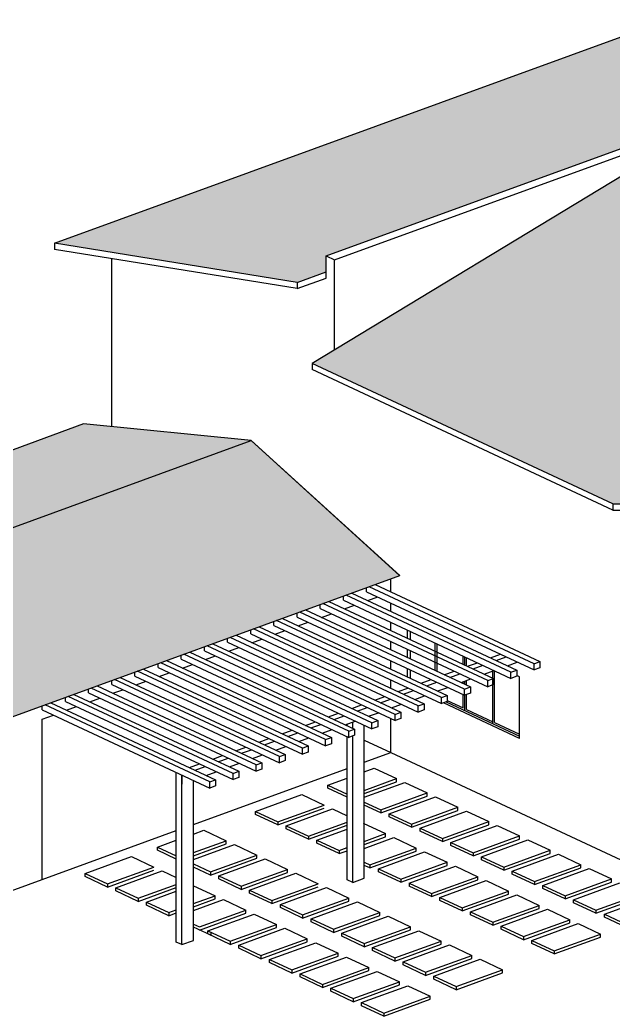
# Model space of a CAD drawing. Header units: millimetres. Extents: x 166 to 289, y 88 to 139.
# Drawn here: x 265.08 to 274.7, y 113.03 to 129.18 of the extents above; entities that cross this region are included whole.
import ezdxf

# ---------------------------------------------------------------- set-up
doc = ezdxf.new("R2010")
doc.units = ezdxf.units.MM
doc.header["$LTSCALE"] = 0.6
for name, color, linetype in [('1', 1, 'Continuous'), ('Cobertura', 32, 'Continuous'), ('TEXTO', 2, 'Continuous')]:
    doc.layers.add(name, color=color, linetype=linetype)

msp = doc.modelspace()

# ---------------------------------------------------------------- hatches: boundary and pattern name
at = {"layer": 'Cobertura', "lineweight": -3}
h = msp.add_hatch(dxfattribs=at)
h.set_pattern_fill('TELHA5', color=256, scale=0.2, angle=260, style=0)
h.set_pattern_definition([(260, (-66.3154, 66.30495), (0.12750228, -0.42865274), [0.025, -0.225, 0.025, -0.125]), (260, (-66.2343, 66.1891), (0.12750228, -0.42865274), [0.075, -0.325]), (260, (-66.20967, 66.18476), (0.12750228, -0.42865274), [0.075, -0.125, 0.075, -0.125]), (260, (-66.21978, 65.98346), (0.12750228, -0.42865274), [0.075, -0.325]), (350, (-66.3154, 66.30495), (0.2664208, 0.35919347), [0.025, -0.175]), (350, (-66.31975, 66.28033), (0.2664208, 0.35919347), [0.025, -0.175]), (350, (-66.35882, 66.05875), (0.2664208, 0.35919347), [0.025, -0.175]), (350, (-66.36316, 66.03413), (0.2664208, 0.35919347), [0.025, -0.175]), (305, (-66.24589, 66.2673), (0.19696155, -0.034729636), [0.03535534, -0.53033008]), (35, (-66.28496, 66.04572), (0.19696155, -0.034729636), [0.03535534, -0.53033009]), (286.56505, (-66.25023, 66.24269), (0.19696155, -0.03472964), [0.0559017, -0.3913119]), (286.56505, (-66.22561, 66.23834), (0.19696155, -0.03472964), [0.0559017, -0.3913119]), (286.56505, (-66.18797, 66.30786), (0.19696155, -0.03472964), [0.05082, -0.3963936]), (286.56505, (-66.16335, 66.30352), (0.19696155, -0.03472964), [0.0559017, -0.3913119]), (323.43495, (-66.29079, 66.30061), (0.19696155, -0.034729636), [0.0559017, -0.8385255]), (323.43495, (-66.29513, 66.27599), (0.19696155, -0.034729636), [0.0559017, -0.8385255]), (16.56505, (-66.3342, 66.05441), (0.19696155, -0.034729636), [0.0559017, -0.8385255]), (16.56505, (-66.33854, 66.02979), (0.19696155, -0.034729636), [0.0559017, -0.8385255]), (53.43495, (-66.28062, 66.07034), (0.19696155, -0.03472964), [0.0559017, -0.3913119]), (53.43495, (-66.256, 66.066), (0.19696155, -0.03472964), [0.0559017, -0.3913119]), (53.43495, (-66.2444, 65.9878), (0.19696155, -0.03472964), [0.05082, -0.3963936]), (53.43495, (-66.21978, 65.98346), (0.19696155, -0.03472964), [0.0559017, -0.3913119]), (340.537678, (-66.29079, 66.300608), (0.1969615506, -0.0347296355), [0.2281036, -2.20500141]), (359.462322, (-66.338542, 66.029786), (0.1969615506, -0.0347296355), [0.2281036, -2.20500141])])
h.paths.add_polyline_path([(276.091, 127.559), (276.091, 128.209), (277.79, 128.827), (275.584, 129.184), (265.637, 125.563), (269.574, 124.927), (270.044, 125.098), (270.044, 125.358)])
h = msp.add_hatch(dxfattribs=at)
h.set_pattern_fill('TELHA5', color=256, scale=0.2, angle=303, style=0)
h.set_pattern_definition([(303, (-66.28315, 66.33021), (0.38558973, -0.22654042), [0.025, -0.225, 0.025, -0.125]), (303, (-66.14482, 66.30081), (0.38558973, -0.22654042), [0.075, -0.325]), (303, (-66.12385, 66.31443), (0.38558973, -0.22654042), [0.075, -0.125, 0.075, -0.125]), (303, (-65.99396, 66.1603), (0.38558973, -0.22654042), [0.075, -0.325]), (33, (-66.28315, 66.3302), (-0.0501215, 0.44439603), [0.025, -0.175]), (33, (-66.26953, 66.30925), (-0.0501215, 0.44439603), [0.025, -0.175]), (33, (-66.147, 66.12055), (-0.0501215, 0.44439603), [0.025, -0.175]), (33, (-66.13337, 66.09958), (-0.0501215, 0.44439603), [0.025, -0.175]), (348, (-66.20663, 66.3501), (0.167734114, 0.108927807), [0.03535534, -0.53033009]), (78, (-66.08409, 66.1614), (0.167734114, 0.108927807), [0.03535534, -0.53033009]), (329.56505, (-66.19302, 66.32913), (0.16773411, 0.10892781), [0.0559017, -0.3913119]), (329.56505, (-66.17205, 66.34274), (0.16773411, 0.10892781), [0.0559017, -0.3913119]), (329.56505, (-66.19193, 66.41926), (0.16773411, 0.10892781), [0.05082, -0.3963936]), (329.56505, (-66.17096, 66.43288), (0.16773411, 0.10892781), [0.0559017, -0.3913119]), (6.43495, (-66.26218, 66.34383), (0.167734114, 0.108927807), [0.0559017, -0.8385255]), (6.43495, (-66.24857, 66.32286), (0.167734114, 0.108927807), [0.0559017, -0.8385255]), (59.56505, (-66.12602, 66.13416), (0.167734114, 0.108927807), [0.0559017, -0.8385255]), (59.56505, (-66.11241, 66.113195), (0.167734114, 0.108927807), [0.0559017, -0.8385255]), (96.43495, (-66.0977, 66.18236), (0.16773411, 0.10892781), [0.0559017, -0.3913119]), (96.43495, (-66.07674, 66.19598), (0.16773411, 0.10892781), [0.0559017, -0.3913119]), (96.43495, (-66.01492, 66.1467), (0.16773411, 0.10892781), [0.05082, -0.3963936]), (96.43495, (-65.99396, 66.1603), (0.16773411, 0.10892781), [0.0559017, -0.3913119]), (23.537678, (-66.262182, 66.34383), (0.1677341136, 0.108927807), [0.2281036, -2.20500141]), (42.462322, (-66.112406, 66.113195), (0.1677341136, 0.108927807), [0.2281036, -2.20500141])])
h.paths.add_polyline_path([(278.467, 125.978), (278.467, 126.178), (278.796, 126.297), (276.227, 127.495), (269.816, 123.614), (274.7, 121.337), (278.535, 121.337), (282.533, 124.082)])
h = msp.add_hatch(dxfattribs=at)
h.set_pattern_fill('TELHA5', color=256, scale=0.2, angle=85, style=0)
h.set_pattern_definition([(85, (-66.3519, 66.41052), (-0.16437664, 0.41590903), [0.025, -0.225, 0.025, -0.125]), (85, (-66.4428, 66.51885), (-0.16437664, 0.41590903), [0.075, -0.325]), (85, (-66.4677, 66.52103), (-0.16437664, 0.41590903), [0.075, -0.125, 0.075, -0.125]), (85, (-66.47518, 66.72245), (-0.16437664, 0.41590903), [0.075, -0.325]), (175, (-66.3519, 66.4105), (-0.23410124, -0.38104673), [0.025, -0.175]), (175, (-66.3497, 66.43542), (-0.23410124, -0.38104673), [0.025, -0.175]), (175, (-66.3301, 66.65957), (-0.23410124, -0.38104673), [0.025, -0.175]), (175, (-66.32793, 66.68447), (-0.23410124, -0.38104673), [0.025, -0.175]), (130, (-66.42443, 66.44196), (-0.19923894, 0.01743115), [0.03535534, -0.53033009]), (220, (-66.40482, 66.6661), (-0.19923894, 0.01743115), [0.03535534, -0.53033008]), (111.56505, (-66.42225, 66.46687), (-0.19923894, 0.01743115), [0.0559017, -0.3913119]), (111.56505, (-66.44716, 66.46904), (-0.19923894, 0.01743115), [0.0559017, -0.3913119]), (111.56505, (-66.4786, 66.39651), (-0.19923894, 0.01743115), [0.05082, -0.3963936]), (111.56505, (-66.5035, 66.39869), (-0.19923894, 0.01743115), [0.0559017, -0.3913119]), (148.43495, (-66.3768, 66.4127), (-0.19923894, 0.017431149), [0.0559017, -0.8385255]), (148.43495, (-66.37462, 66.4376), (-0.19923894, 0.017431149), [0.0559017, -0.8385255]), (201.56505, (-66.35501, 66.66175), (-0.19923894, 0.017431149), [0.0559017, -0.8385255]), (201.56505, (-66.35283, 66.68665), (-0.19923894, 0.017431149), [0.0559017, -0.8385255]), (238.43495, (-66.407, 66.6412), (-0.19923894, 0.01743115), [0.0559017, -0.3913119]), (238.43495, (-66.4319, 66.64338), (-0.19923894, 0.01743115), [0.0559017, -0.3913119]), (238.43495, (-66.45027, 66.72027), (-0.19923894, 0.01743115), [0.05082, -0.3963936]), (238.43495, (-66.47518, 66.72245), (-0.19923894, 0.01743115), [0.0559017, -0.3913119]), (165.537678, (-66.3768, 66.4127), (-0.1992389396, 0.0174311485), [0.2281036, -2.20500141]), (184.462322, (-66.35283, 66.686652), (-0.1992389396, 0.0174311485), [0.2281036, -2.20500141])])
h.paths.add_polyline_path([(268.829, 122.365), (266.109, 122.633), (261.627, 121.001), (261.501, 119.872), (261.638, 119.747)])
h = msp.add_hatch(dxfattribs=at)
h.set_pattern_fill('TELHA5', color=256, scale=0.2, angle=47, style=0)
h.set_pattern_definition([(47, (-66.31553, 66.41215), (0.1265286, 0.42894115), [0.025, -0.225, 0.025, -0.125]), (47, (-66.32047, 66.55348), (0.1265286, 0.42894115), [0.075, -0.325]), (47, (-66.33875, 66.57053), (0.1265286, 0.42894115), [0.075, -0.125, 0.075, -0.125]), (47, (-66.22063, 66.73385), (0.1265286, 0.42894115), [0.075, -0.325]), (137, (-66.31553, 66.41215), (-0.4190701, -0.1561418), [0.025, -0.175]), (137, (-66.2985, 66.43043), (-0.4190701, -0.1561418), [0.025, -0.175]), (137, (-66.14503, 66.595), (-0.4190701, -0.1561418), [0.025, -0.175]), (137, (-66.128, 66.61327), (-0.4190701, -0.1561418), [0.025, -0.175]), (92, (-66.35333, 66.48158), (-0.14627074, 0.13639967), [0.03535534, -0.53033009]), (182, (-66.19988, 66.64614), (-0.14627074, 0.13639967), [0.03535534, -0.53033009]), (73.56505, (-66.33628, 66.49987), (-0.14627074, 0.13639967), [0.0559017, -0.3913119]), (73.56505, (-66.35457, 66.51692), (-0.14627074, 0.13639967), [0.0559017, -0.3913119]), (73.56505, (-66.424, 66.47911), (-0.14627074, 0.13639967), [0.05082, -0.3963936]), (73.56505, (-66.44228, 66.49616), (-0.14627074, 0.13639967), [0.0559017, -0.3913119]), (110.43495, (-66.333815, 66.4292), (-0.14627074, 0.136399672), [0.0559017, -0.8385255]), (110.43495, (-66.316765, 66.44748), (-0.14627074, 0.136399672), [0.0559017, -0.8385255]), (163.56505, (-66.163315, 66.61204), (-0.14627074, 0.136399672), [0.0559017, -0.8385255]), (163.56505, (-66.146265, 66.63032), (-0.14627074, 0.136399672), [0.0559017, -0.8385255]), (200.43495, (-66.21693, 66.62785), (-0.14627074, 0.13639967), [0.0559017, -0.3913119]), (200.43495, (-66.23522, 66.6449), (-0.14627074, 0.13639967), [0.0559017, -0.3913119]), (200.43495, (-66.20235, 66.7168), (-0.14627074, 0.13639967), [0.05082, -0.3963936]), (200.43495, (-66.22063, 66.73385), (-0.14627074, 0.13639967), [0.0559017, -0.3913119]), (127.537678, (-66.333815, 66.4292), (-0.1462707403, 0.136399672), [0.2281036, -2.20500141]), (146.462322, (-66.146265, 66.63032), (-0.1462707403, 0.136399672), [0.2281036, -2.20500141])])
h.paths.add_polyline_path([(271.239, 120.174), (268.829, 122.365), (261.638, 119.747), (263.748, 117.833), (263.748, 117.633), (263.894, 117.5)])

# ---------------------------------------------------------------- linework, layer by layer
at = {"layer": '1', "lineweight": -3}
for p, q in [((265.637, 125.563), (275.584, 129.184)), ((276.227, 127.495), (269.816, 123.614)), ((270.044, 125.358), (276.091, 127.559)), ((270.18, 125.294), (276.227, 127.495)), ((269.574, 124.927), (265.637, 125.563)), ((265.637, 125.563), (265.637, 125.463)), ((269.574, 124.827), (265.637, 125.463)), ((270.044, 125.358), (270.18, 125.294)), ((270.044, 124.998), (270.044, 125.358)), ((266.56, 125.314), (266.56, 122.588)), ((270.18, 123.835), (270.18, 125.294)), ((269.574, 124.927), (270.044, 125.098)), ((269.574, 124.827), (270.044, 124.998)), ((269.574, 124.927), (269.574, 124.827)), ((274.7, 121.337), (269.816, 123.614)), ((274.7, 121.337), (269.816, 123.614)), ((269.816, 123.614), (269.816, 123.514)), ((274.7, 121.237), (269.816, 123.514)), ((274.7, 121.237), (269.816, 123.514)), ((266.109, 122.633), (261.627, 121.001)), ((268.829, 122.365), (266.109, 122.633)), ((261.638, 119.747), (268.829, 122.365)), ((268.829, 122.365), (271.242, 120.171)), ((274.7, 121.337), (278.535, 121.337)), ((274.7, 121.337), (274.7, 121.237)), ((274.7, 121.237), (278.535, 121.237)), ((263.894, 117.5), (271.242, 120.175)), ((271.096, 120.304), (271.096, 120.307)), ((270.839, 120.028), (273.514, 118.78)), ((271.096, 119.907), (271.096, 120.121)), ((270.326, 119.777), (270.326, 119.841)), ((273.044, 118.609), (270.369, 119.857)), ((270.463, 119.891), (273.138, 118.643)), ((270.701, 119.914), (270.701, 119.978)), ((270.701, 119.914), (273.42, 118.646)), ((273.42, 118.746), (270.745, 119.994)), ((271.096, 119.907), (271.097, 119.908)), ((269.95, 119.64), (269.95, 119.704)), ((272.669, 118.472), (269.993, 119.72)), ((270.087, 119.754), (272.763, 118.507)), ((270.326, 119.777), (273.044, 118.509)), ((270.345, 119.634), (270.506, 119.693)), ((270.721, 119.771), (270.882, 119.83)), ((271.096, 119.596), (271.096, 119.73)), ((269.574, 119.503), (269.574, 119.567)), ((272.293, 118.336), (269.617, 119.583)), ((269.711, 119.617), (272.387, 118.37)), ((269.95, 119.64), (272.669, 118.372)), ((269.969, 119.497), (270.13, 119.556)), ((269.198, 119.367), (269.198, 119.431)), ((269.198, 119.367), (271.917, 118.099)), ((271.917, 118.199), (269.241, 119.446)), ((269.335, 119.481), (272.011, 118.233)), ((269.574, 119.503), (272.293, 118.236)), ((269.593, 119.36), (269.754, 119.419)), ((271.096, 119.284), (271.096, 119.418)), ((268.584, 119.207), (271.259, 117.959)), ((268.822, 119.23), (268.822, 119.294)), ((268.822, 119.23), (271.541, 117.962)), ((271.541, 118.062), (268.865, 119.31)), ((268.959, 119.344), (271.635, 118.096)), ((269.217, 119.224), (269.379, 119.282)), ((271.368, 119.157), (271.368, 119.291)), ((271.415, 119.135), (271.415, 119.269)), ((270.789, 117.788), (268.114, 119.036)), ((268.208, 119.07), (270.883, 117.823)), ((268.446, 119.093), (268.446, 119.157)), ((268.446, 119.093), (271.165, 117.825)), ((271.165, 117.925), (268.49, 119.173)), ((268.841, 119.087), (269.003, 119.146)), ((271.096, 118.972), (271.096, 119.106)), ((271.817, 118.635), (271.817, 119.081)), ((271.845, 118.623), (271.845, 119.069)), ((267.694, 118.819), (267.694, 118.883)), ((270.413, 117.652), (267.738, 118.899)), ((267.832, 118.933), (270.507, 117.686)), ((268.07, 118.956), (268.07, 119.02)), ((268.07, 118.956), (270.789, 117.688)), ((268.09, 118.813), (268.251, 118.872)), ((268.465, 118.95), (268.627, 119.009)), ((271.368, 118.845), (271.368, 118.979)), ((271.415, 118.823), (271.415, 118.957)), ((272.271, 118.736), (272.271, 118.87)), ((272.715, 118.841), (272.877, 118.9)), ((267.319, 118.683), (267.319, 118.747)), ((270.037, 117.515), (267.362, 118.762)), ((267.456, 118.797), (270.131, 117.549)), ((267.694, 118.819), (270.413, 117.552)), ((267.714, 118.676), (267.875, 118.735)), ((271.096, 118.659), (271.096, 118.794)), ((272.298, 118.723), (272.298, 118.857)), ((272.325, 118.711), (272.325, 118.845)), ((272.339, 118.704), (272.501, 118.763)), ((272.43, 118.662), (272.591, 118.72)), ((272.806, 118.799), (272.967, 118.857)), ((272.986, 118.714), (273.148, 118.773)), ((273.42, 118.746), (273.514, 118.78)), ((273.42, 118.646), (273.42, 118.746)), ((273.514, 118.78), (273.514, 118.68)), ((266.943, 118.546), (266.943, 118.61)), ((266.943, 118.546), (269.662, 117.278)), ((269.662, 117.378), (266.986, 118.626)), ((267.08, 118.66), (269.756, 117.412)), ((267.319, 118.683), (270.037, 117.415)), ((267.338, 118.54), (267.499, 118.598)), ((271.368, 118.533), (271.368, 118.667)), ((271.415, 118.511), (271.415, 118.645)), ((271.963, 118.567), (272.125, 118.626)), ((272.054, 118.525), (272.215, 118.584)), ((272.611, 118.577), (272.772, 118.636)), ((272.751, 117.775), (272.751, 118.646)), ((272.778, 117.792), (272.778, 118.633)), ((273.044, 118.609), (273.138, 118.643)), ((273.044, 118.509), (273.044, 118.609)), ((273.138, 118.543), (273.044, 118.509)), ((273.138, 118.643), (273.138, 118.543)), ((273.181, 118.535), (273.138, 118.555)), ((273.514, 118.68), (273.42, 118.646)), ((266.328, 118.386), (269.004, 117.138)), ((266.567, 118.409), (266.567, 118.473)), ((266.567, 118.409), (269.286, 117.141)), ((269.286, 117.241), (266.61, 118.489)), ((266.704, 118.523), (269.38, 117.275)), ((266.962, 118.403), (267.123, 118.462)), ((271.096, 118.347), (271.096, 118.481)), ((271.587, 118.43), (271.749, 118.489)), ((271.678, 118.388), (271.84, 118.447)), ((272.235, 118.441), (272.396, 118.499)), ((272.271, 118.424), (272.271, 118.454)), ((272.298, 118.411), (272.298, 118.464)), ((272.325, 118.399), (272.325, 118.474)), ((272.669, 118.472), (272.763, 118.507)), ((272.669, 118.372), (272.669, 118.472)), ((272.763, 118.407), (272.669, 118.372)), ((272.763, 118.507), (272.763, 118.407)), ((273.181, 117.535), (273.181, 118.535)), ((265.952, 118.249), (268.628, 117.002)), ((266.191, 118.272), (266.191, 118.336)), ((266.191, 118.272), (268.91, 117.004)), ((268.91, 117.104), (266.234, 118.352)), ((266.586, 118.266), (266.747, 118.325)), ((271.212, 118.294), (271.373, 118.352)), ((271.302, 118.251), (271.464, 118.31)), ((271.368, 118.35), (271.368, 118.355)), ((271.483, 118.167), (271.644, 118.226)), ((271.859, 118.304), (272.02, 118.363)), ((271.917, 118.199), (272.011, 118.233)), ((272.011, 118.233), (272.011, 118.133)), ((272.271, 118.029), (272.271, 118.246)), ((272.293, 118.336), (272.387, 118.37)), ((272.293, 118.236), (272.293, 118.336)), ((272.387, 118.27), (272.293, 118.236)), ((272.298, 117.986), (272.298, 118.237)), ((272.325, 118.003), (272.325, 118.247)), ((272.387, 118.37), (272.387, 118.27)), ((265.439, 117.999), (265.439, 118.062)), ((268.158, 116.831), (265.483, 118.078)), ((265.577, 118.112), (268.252, 116.865)), ((265.815, 118.135), (265.815, 118.199)), ((265.815, 118.135), (268.534, 116.867)), ((268.534, 116.967), (265.858, 118.215)), ((266.21, 118.129), (266.372, 118.188)), ((270.46, 118.02), (270.621, 118.079)), ((270.836, 118.157), (270.997, 118.216)), ((270.926, 118.114), (271.088, 118.173)), ((271.107, 118.03), (271.268, 118.089)), ((271.541, 118.062), (271.635, 118.096)), ((271.541, 117.962), (271.541, 118.062)), ((271.635, 118.096), (271.635, 117.996)), ((271.917, 118.099), (271.917, 118.199)), ((272.011, 118.133), (271.917, 118.099)), ((273.181, 117.535), (271.948, 118.11)), ((271.995, 118.127), (273.181, 117.574)), ((272.011, 118.15), (272.271, 118.029)), ((265.439, 117.999), (268.158, 116.731)), ((265.439, 117.849), (265.62, 117.914)), ((265.834, 117.992), (265.996, 118.051)), ((270.084, 117.883), (270.245, 117.942)), ((270.175, 117.841), (270.336, 117.9)), ((270.55, 117.978), (270.712, 118.036)), ((270.731, 117.893), (270.893, 117.952)), ((271.165, 117.925), (271.259, 117.959)), ((271.165, 117.825), (271.165, 117.925)), ((271.259, 117.959), (271.259, 117.859)), ((271.635, 117.996), (271.541, 117.962)), ((272.325, 118.003), (272.751, 117.805)), ((265.439, 115.249), (265.439, 117.849)), ((269.708, 117.746), (269.87, 117.805)), ((269.799, 117.704), (269.96, 117.763)), ((270.355, 117.757), (270.517, 117.815)), ((270.386, 117.742), (270.386, 117.768)), ((270.386, 117.742), (270.386, 117.768)), ((270.477, 117.7), (270.477, 117.801)), ((270.477, 117.7), (270.477, 117.801)), ((270.665, 115.269), (270.665, 117.746)), ((270.789, 117.788), (270.883, 117.823)), ((270.789, 117.688), (270.789, 117.788)), ((270.883, 117.823), (270.883, 117.723)), ((271.096, 117.307), (271.096, 117.857)), ((271.259, 117.859), (271.165, 117.825)), ((272.778, 117.792), (273.181, 117.604)), ((269.332, 117.61), (269.494, 117.668)), ((269.423, 117.567), (269.584, 117.626)), ((269.979, 117.62), (270.141, 117.679)), ((270.413, 117.652), (270.507, 117.686)), ((270.413, 117.552), (270.413, 117.652)), ((270.507, 117.586), (270.413, 117.552)), ((270.477, 115.201), (270.477, 117.575)), ((270.507, 117.686), (270.507, 117.586)), ((270.883, 117.723), (270.789, 117.688)), ((268.956, 117.473), (269.118, 117.531)), ((269.047, 117.43), (269.208, 117.489)), ((269.604, 117.483), (269.765, 117.542)), ((270.037, 117.515), (270.131, 117.549)), ((270.037, 117.415), (270.037, 117.515)), ((270.131, 117.449), (270.037, 117.415)), ((270.131, 117.549), (270.131, 117.449)), ((270.386, 115.243), (270.386, 117.564)), ((270.665, 117.509), (271.096, 117.307)), ((268.205, 117.199), (268.366, 117.258)), ((268.58, 117.336), (268.742, 117.395)), ((268.671, 117.294), (268.833, 117.352)), ((268.852, 117.209), (269.013, 117.268)), ((269.228, 117.346), (269.389, 117.405)), ((269.286, 117.241), (269.38, 117.275)), ((269.38, 117.275), (269.38, 117.175)), ((269.662, 117.378), (269.756, 117.412)), ((269.662, 117.278), (269.662, 117.378)), ((269.756, 117.312), (269.662, 117.278)), ((269.756, 117.412), (269.756, 117.312)), ((270.665, 117.151), (271.096, 117.307)), ((271.096, 117.307), (276.316, 114.873)), ((267.829, 117.062), (267.99, 117.121)), ((268.295, 117.157), (268.457, 117.216)), ((268.476, 117.073), (268.637, 117.131)), ((268.91, 117.104), (269.004, 117.138)), ((268.91, 117.004), (268.91, 117.104)), ((269.004, 117.138), (269.004, 117.038)), ((269.286, 117.141), (269.286, 117.241)), ((269.38, 117.175), (269.286, 117.141)), ((267.614, 114.234), (267.614, 116.984)), ((267.705, 114.192), (267.705, 116.942)), ((267.705, 116.942), (267.705, 116.792)), ((267.893, 116.142), (270.386, 117.049)), ((267.919, 117.02), (268.081, 117.079)), ((268.1, 116.936), (268.261, 116.995)), ((268.534, 116.967), (268.628, 117.002)), ((268.534, 116.867), (268.534, 116.967)), ((268.628, 117.002), (268.628, 116.902)), ((269.004, 117.038), (268.91, 117.004)), ((270.665, 116.994), (270.825, 117.052)), ((270.825, 117.052), (271.188, 116.883)), ((267.893, 114.26), (267.893, 116.854)), ((268.158, 116.831), (268.252, 116.865)), ((268.158, 116.731), (268.158, 116.831)), ((268.252, 116.865), (268.252, 116.765)), ((268.628, 116.902), (268.534, 116.867)), ((270.073, 116.778), (270.386, 116.892)), ((270.073, 116.778), (270.386, 116.632)), ((270.073, 116.728), (270.073, 116.778)), ((270.665, 116.693), (271.188, 116.883)), ((270.665, 116.643), (271.188, 116.833)), ((270.665, 116.58), (271.324, 116.82)), ((271.188, 116.833), (271.188, 116.883)), ((271.324, 116.82), (271.686, 116.651)), ((268.252, 116.765), (268.158, 116.731)), ((268.899, 116.351), (269.65, 116.625)), ((269.65, 116.625), (270.013, 116.455)), ((270.386, 116.582), (270.073, 116.728)), ((270.934, 116.377), (271.686, 116.651)), ((271.686, 116.601), (271.686, 116.651)), ((269.261, 116.182), (270.013, 116.455)), ((270.665, 116.503), (270.934, 116.377)), ((270.934, 116.327), (270.665, 116.453)), ((270.934, 116.327), (271.686, 116.601)), ((271.07, 116.314), (271.822, 116.587)), ((271.822, 116.587), (272.185, 116.418)), ((268.899, 116.351), (269.261, 116.182)), ((268.899, 116.301), (268.899, 116.351)), ((269.261, 116.132), (268.899, 116.301)), ((269.261, 116.132), (270.013, 116.405)), ((269.397, 116.118), (270.149, 116.392)), ((270.149, 116.392), (270.386, 116.281)), ((270.934, 116.377), (270.934, 116.327)), ((271.07, 116.314), (271.433, 116.145)), ((271.07, 116.264), (271.07, 116.314)), ((271.433, 116.145), (272.185, 116.418)), ((271.433, 116.095), (272.185, 116.368)), ((271.569, 116.081), (272.321, 116.355)), ((272.185, 116.368), (272.185, 116.418)), ((272.321, 116.355), (272.683, 116.186)), ((269.261, 116.182), (269.261, 116.132)), ((269.76, 115.949), (270.386, 116.178)), ((269.76, 115.899), (270.386, 116.128)), ((270.647, 116.16), (271.01, 115.991)), ((271.433, 116.095), (271.07, 116.264)), ((271.433, 116.145), (271.433, 116.095)), ((271.931, 115.912), (272.683, 116.186)), ((271.931, 115.862), (272.683, 116.136)), ((272.067, 115.849), (272.819, 116.122)), ((272.683, 116.136), (272.683, 116.186)), ((272.819, 116.122), (273.182, 115.953)), ((263.748, 114.633), (267.614, 116.04)), ((267.893, 115.985), (268.06, 116.046)), ((268.06, 116.046), (268.422, 115.876)), ((269.397, 116.118), (269.76, 115.949)), ((269.397, 116.068), (269.397, 116.118)), ((269.76, 115.899), (269.397, 116.068)), ((269.896, 115.886), (270.386, 116.065)), ((270.665, 115.865), (271.01, 115.991)), ((271.01, 115.941), (271.01, 115.991)), ((271.569, 116.081), (271.931, 115.912)), ((271.569, 116.031), (271.569, 116.081)), ((271.931, 115.862), (271.569, 116.031)), ((267.308, 115.772), (267.614, 115.883)), ((267.893, 115.684), (268.422, 115.876)), ((267.893, 115.634), (268.422, 115.826)), ((267.893, 115.571), (268.558, 115.813)), ((268.422, 115.826), (268.422, 115.876)), ((268.558, 115.813), (268.921, 115.644)), ((269.76, 115.949), (269.76, 115.899)), ((269.896, 115.886), (270.258, 115.717)), ((269.896, 115.836), (269.896, 115.886)), ((270.258, 115.667), (269.896, 115.836)), ((270.665, 115.815), (271.01, 115.941)), ((270.665, 115.752), (271.146, 115.927)), ((271.146, 115.927), (271.508, 115.758)), ((271.931, 115.912), (271.931, 115.862)), ((272.067, 115.849), (272.43, 115.68)), ((272.067, 115.799), (272.067, 115.849)), ((272.43, 115.63), (272.067, 115.799)), ((272.43, 115.68), (273.182, 115.953)), ((272.43, 115.63), (273.182, 115.903)), ((272.566, 115.616), (273.317, 115.89)), ((273.182, 115.903), (273.182, 115.953)), ((273.317, 115.89), (273.68, 115.721)), ((267.308, 115.772), (267.614, 115.629)), ((267.308, 115.722), (267.308, 115.772)), ((267.614, 115.579), (267.308, 115.722)), ((268.169, 115.37), (268.921, 115.644)), ((268.921, 115.594), (268.921, 115.644)), ((270.258, 115.717), (270.386, 115.764)), ((270.258, 115.717), (270.258, 115.667)), ((270.258, 115.667), (270.386, 115.714)), ((270.757, 115.485), (271.508, 115.758)), ((270.757, 115.435), (271.508, 115.708)), ((270.893, 115.421), (271.644, 115.695)), ((271.508, 115.708), (271.508, 115.758)), ((271.644, 115.695), (272.007, 115.526)), ((272.43, 115.68), (272.43, 115.63)), ((272.928, 115.447), (273.68, 115.721)), ((272.928, 115.397), (273.68, 115.671)), ((273.064, 115.384), (273.816, 115.657)), ((273.68, 115.671), (273.68, 115.721)), ((273.816, 115.657), (274.178, 115.488)), ((266.133, 115.344), (266.885, 115.618)), ((266.885, 115.618), (267.248, 115.449)), ((267.893, 115.499), (268.169, 115.37)), ((268.169, 115.32), (268.921, 115.594)), ((268.305, 115.307), (269.057, 115.581)), ((269.057, 115.581), (269.419, 115.412)), ((270.665, 115.527), (270.757, 115.485)), ((270.757, 115.435), (270.665, 115.477)), ((270.757, 115.485), (270.757, 115.435)), ((271.255, 115.252), (272.007, 115.526)), ((271.255, 115.202), (272.007, 115.476)), ((272.007, 115.476), (272.007, 115.526)), ((272.566, 115.616), (272.928, 115.447)), ((272.566, 115.566), (272.566, 115.616)), ((272.928, 115.397), (272.566, 115.566)), ((273.427, 115.215), (274.178, 115.488)), ((274.178, 115.438), (274.178, 115.488)), ((266.133, 115.344), (266.496, 115.175)), ((266.133, 115.294), (266.133, 115.344)), ((266.496, 115.175), (267.248, 115.449)), ((266.496, 115.125), (267.248, 115.399)), ((266.632, 115.112), (267.383, 115.386)), ((267.383, 115.386), (267.614, 115.278)), ((268.169, 115.32), (267.893, 115.449)), ((268.169, 115.37), (268.169, 115.32)), ((268.667, 115.138), (269.419, 115.412)), ((268.667, 115.088), (269.419, 115.362)), ((268.803, 115.075), (269.555, 115.348)), ((269.419, 115.362), (269.419, 115.412)), ((269.555, 115.348), (269.918, 115.179)), ((270.893, 115.421), (271.255, 115.252)), ((270.893, 115.371), (270.893, 115.421)), ((271.255, 115.202), (270.893, 115.371)), ((271.391, 115.189), (272.143, 115.462)), ((272.143, 115.462), (272.505, 115.293)), ((272.928, 115.447), (272.928, 115.397)), ((273.064, 115.384), (273.427, 115.215)), ((273.064, 115.334), (273.064, 115.384)), ((273.427, 115.165), (273.064, 115.334)), ((273.427, 115.165), (274.178, 115.438)), ((273.563, 115.151), (274.314, 115.425)), ((274.314, 115.425), (274.677, 115.256)), ((263.748, 114.633), (265.439, 115.249)), ((266.496, 115.125), (266.133, 115.294)), ((266.496, 115.175), (266.496, 115.125)), ((266.994, 114.943), (267.614, 115.169)), ((267.882, 115.153), (268.244, 114.984)), ((268.305, 115.307), (268.667, 115.138)), ((268.305, 115.257), (268.305, 115.307)), ((268.667, 115.088), (268.305, 115.257)), ((269.166, 114.906), (269.918, 115.179)), ((270.477, 115.201), (270.386, 115.243)), ((270.477, 115.201), (270.665, 115.269)), ((271.255, 115.252), (271.255, 115.202)), ((271.391, 115.189), (271.754, 115.02)), ((271.391, 115.189), (271.391, 115.139)), ((271.754, 115.02), (272.505, 115.293)), ((271.754, 114.97), (272.505, 115.243)), ((271.89, 114.956), (272.641, 115.23)), ((272.505, 115.243), (272.505, 115.293)), ((272.641, 115.23), (273.004, 115.061)), ((273.427, 115.215), (273.427, 115.165)), ((273.563, 115.151), (273.925, 114.982)), ((273.563, 115.101), (273.563, 115.151)), ((273.925, 114.982), (274.677, 115.256)), ((273.925, 114.932), (274.677, 115.206)), ((274.061, 114.919), (274.813, 115.193)), ((274.677, 115.206), (274.677, 115.256)), ((266.632, 115.112), (266.994, 114.943)), ((266.632, 115.062), (266.632, 115.112)), ((266.994, 114.893), (266.632, 115.062)), ((266.994, 114.893), (267.614, 115.119)), ((267.13, 114.879), (267.614, 115.056)), ((268.667, 115.138), (268.667, 115.088)), ((268.803, 115.075), (269.166, 114.906)), ((268.803, 115.025), (268.803, 115.075)), ((269.166, 114.856), (268.803, 115.025)), ((269.166, 114.856), (269.918, 115.129)), ((269.302, 114.842), (270.053, 115.116)), ((270.053, 115.116), (270.416, 114.947)), ((271.754, 114.97), (271.391, 115.139)), ((271.754, 115.02), (271.754, 114.97)), ((272.252, 114.787), (273.004, 115.061)), ((272.252, 114.737), (273.004, 115.011)), ((272.388, 114.724), (273.14, 114.997)), ((273.004, 115.011), (273.004, 115.061)), ((273.14, 114.997), (273.502, 114.828)), ((273.925, 114.932), (273.563, 115.101)), ((274.424, 114.75), (275.175, 115.023)), ((266.994, 114.943), (266.994, 114.893)), ((267.13, 114.879), (267.493, 114.71)), ((267.13, 114.829), (267.13, 114.879)), ((267.493, 114.66), (267.13, 114.829)), ((267.893, 114.856), (268.244, 114.984)), ((267.893, 114.806), (268.244, 114.934)), ((267.893, 114.743), (268.38, 114.921)), ((268.244, 114.934), (268.244, 114.984)), ((268.38, 114.921), (268.743, 114.752)), ((269.166, 114.906), (269.166, 114.856)), ((269.302, 114.842), (269.664, 114.673)), ((269.302, 114.792), (269.302, 114.842)), ((269.664, 114.673), (270.416, 114.947)), ((269.664, 114.623), (270.416, 114.897)), ((269.8, 114.61), (270.552, 114.883)), ((270.416, 114.897), (270.416, 114.947)), ((270.552, 114.883), (270.914, 114.714)), ((271.89, 114.956), (272.252, 114.787)), ((271.89, 114.906), (271.89, 114.956)), ((272.252, 114.737), (271.89, 114.906)), ((272.751, 114.555), (273.502, 114.828)), ((273.502, 114.778), (273.502, 114.828)), ((273.925, 114.982), (273.925, 114.932)), ((274.061, 114.919), (274.424, 114.75)), ((274.061, 114.869), (274.061, 114.919)), ((274.424, 114.7), (274.061, 114.869)), ((274.424, 114.7), (275.175, 114.973)), ((274.56, 114.686), (275.311, 114.96)), ((267.493, 114.71), (267.614, 114.755)), ((267.493, 114.71), (267.493, 114.66)), ((267.493, 114.66), (267.614, 114.705)), ((267.991, 114.478), (268.743, 114.752)), ((267.991, 114.428), (268.743, 114.702)), ((268.127, 114.415), (268.879, 114.688)), ((268.743, 114.702), (268.743, 114.752)), ((268.879, 114.688), (269.241, 114.519)), ((269.664, 114.623), (269.302, 114.792)), ((269.664, 114.673), (269.664, 114.623)), ((270.163, 114.441), (270.914, 114.714)), ((270.914, 114.664), (270.914, 114.714)), ((272.252, 114.787), (272.252, 114.737)), ((272.388, 114.724), (272.751, 114.555)), ((272.388, 114.674), (272.388, 114.724)), ((272.751, 114.505), (272.388, 114.674)), ((272.751, 114.505), (273.502, 114.778)), ((272.886, 114.491), (273.638, 114.765)), ((273.638, 114.765), (274.001, 114.596)), ((274.424, 114.75), (274.424, 114.7)), ((274.56, 114.686), (274.922, 114.517)), ((274.56, 114.636), (274.56, 114.686)), ((267.893, 114.524), (267.991, 114.478)), ((268.49, 114.246), (269.241, 114.519)), ((269.241, 114.469), (269.241, 114.519)), ((269.8, 114.61), (270.163, 114.441)), ((269.8, 114.56), (269.8, 114.61)), ((270.163, 114.391), (269.8, 114.56)), ((270.163, 114.391), (270.914, 114.664)), ((270.299, 114.377), (271.05, 114.651)), ((271.05, 114.651), (271.413, 114.482)), ((272.751, 114.555), (272.751, 114.505)), ((273.249, 114.322), (274.001, 114.596)), ((273.249, 114.272), (274.001, 114.546)), ((273.385, 114.259), (274.137, 114.533)), ((274.001, 114.546), (274.001, 114.596)), ((274.137, 114.533), (274.499, 114.364)), ((274.922, 114.467), (274.56, 114.636)), ((268.172, 114.343), (267.893, 114.474)), ((268.127, 114.415), (268.49, 114.246)), ((268.127, 114.365), (268.127, 114.415)), ((268.49, 114.196), (268.127, 114.365)), ((268.172, 114.393), (268.172, 114.343)), ((268.49, 114.196), (269.241, 114.469)), ((268.626, 114.182), (269.377, 114.456)), ((269.377, 114.456), (269.74, 114.287)), ((270.163, 114.441), (270.163, 114.391)), ((270.299, 114.377), (270.661, 114.208)), ((270.299, 114.327), (270.299, 114.377)), ((270.661, 114.208), (271.413, 114.482)), ((270.661, 114.158), (271.413, 114.432)), ((270.797, 114.145), (271.549, 114.418)), ((271.413, 114.432), (271.413, 114.482)), ((271.549, 114.418), (271.911, 114.249)), ((272.886, 114.491), (273.249, 114.322)), ((272.886, 114.441), (272.886, 114.491)), ((273.249, 114.272), (272.886, 114.441)), ((273.747, 114.09), (274.499, 114.364)), ((274.499, 114.314), (274.499, 114.364)), ((267.705, 114.192), (267.614, 114.234)), ((267.705, 114.192), (267.893, 114.26)), ((268.49, 114.246), (268.49, 114.196)), ((268.626, 114.182), (268.988, 114.013)), ((268.626, 114.132), (268.626, 114.182)), ((268.988, 114.013), (269.74, 114.287)), ((268.988, 113.963), (269.74, 114.237)), ((269.124, 113.95), (269.876, 114.223)), ((269.74, 114.237), (269.74, 114.287)), ((269.876, 114.223), (270.238, 114.054)), ((270.661, 114.158), (270.299, 114.327)), ((270.661, 114.208), (270.661, 114.158)), ((271.16, 113.976), (271.911, 114.249)), ((271.16, 113.926), (271.911, 114.199)), ((271.296, 113.912), (272.047, 114.186)), ((271.911, 114.199), (271.911, 114.249)), ((272.047, 114.186), (272.41, 114.017)), ((273.249, 114.322), (273.249, 114.272)), ((273.385, 114.259), (273.747, 114.09)), ((273.385, 114.209), (273.385, 114.259)), ((273.747, 114.04), (273.385, 114.209)), ((273.747, 114.04), (274.499, 114.314)), ((268.988, 113.963), (268.626, 114.132)), ((269.487, 113.781), (270.238, 114.054)), ((270.238, 114.004), (270.238, 114.054)), ((270.797, 114.145), (271.16, 113.976)), ((270.797, 114.095), (270.797, 114.145)), ((271.16, 113.926), (270.797, 114.095)), ((273.747, 114.09), (273.747, 114.04)), ((268.988, 114.013), (268.988, 113.963)), ((269.124, 113.95), (269.487, 113.781)), ((269.124, 113.9), (269.124, 113.95)), ((269.487, 113.731), (269.124, 113.9)), ((269.487, 113.731), (270.238, 114.004)), ((269.623, 113.717), (270.374, 113.991)), ((270.374, 113.991), (270.737, 113.822)), ((271.16, 113.976), (271.16, 113.926)), ((271.296, 113.912), (271.658, 113.743)), ((271.296, 113.862), (271.296, 113.912)), ((271.658, 113.693), (271.296, 113.862)), ((271.658, 113.743), (272.41, 114.017)), ((271.658, 113.693), (272.41, 113.967)), ((271.794, 113.68), (272.546, 113.954)), ((272.41, 113.967), (272.41, 114.017)), ((272.546, 113.954), (272.908, 113.784)), ((269.487, 113.781), (269.487, 113.731)), ((269.623, 113.717), (269.985, 113.548)), ((269.623, 113.667), (269.623, 113.717)), ((269.985, 113.548), (270.737, 113.822)), ((269.985, 113.498), (270.737, 113.772)), ((270.121, 113.485), (270.873, 113.758)), ((270.737, 113.772), (270.737, 113.822)), ((270.873, 113.758), (271.235, 113.589)), ((271.658, 113.743), (271.658, 113.693)), ((272.157, 113.511), (272.908, 113.784)), ((272.157, 113.461), (272.908, 113.734)), ((272.908, 113.734), (272.908, 113.784)), ((269.985, 113.498), (269.623, 113.667)), ((269.985, 113.548), (269.985, 113.498)), ((270.484, 113.316), (271.235, 113.589)), ((270.484, 113.266), (271.235, 113.539)), ((271.235, 113.539), (271.235, 113.589)), ((271.794, 113.68), (272.157, 113.511)), ((271.794, 113.63), (271.794, 113.68)), ((272.157, 113.461), (271.794, 113.63)), ((270.121, 113.485), (270.484, 113.316)), ((270.121, 113.435), (270.121, 113.485)), ((270.484, 113.266), (270.121, 113.435)), ((270.619, 113.252), (271.371, 113.526)), ((271.371, 113.526), (271.734, 113.357)), ((272.157, 113.511), (272.157, 113.461)), ((270.484, 113.316), (270.484, 113.266)), ((270.619, 113.252), (270.982, 113.083)), ((270.619, 113.202), (270.619, 113.252)), ((270.982, 113.083), (271.734, 113.357)), ((270.982, 113.033), (271.734, 113.307)), ((271.734, 113.307), (271.734, 113.357)), ((270.982, 113.033), (270.619, 113.202)), ((270.982, 113.083), (270.982, 113.033))]:
    msp.add_line(p, q, dxfattribs=at)
at = {"layer": 'TEXTO', "color": 1, "lineweight": 0}
for p, q in [((268.829, 122.365), (261.638, 119.747)), ((271.239, 120.174), (268.829, 122.365)), ((263.894, 117.5), (271.239, 120.174))]:
    msp.add_line(p, q, dxfattribs=at)

doc.saveas('drawing.dxf')
